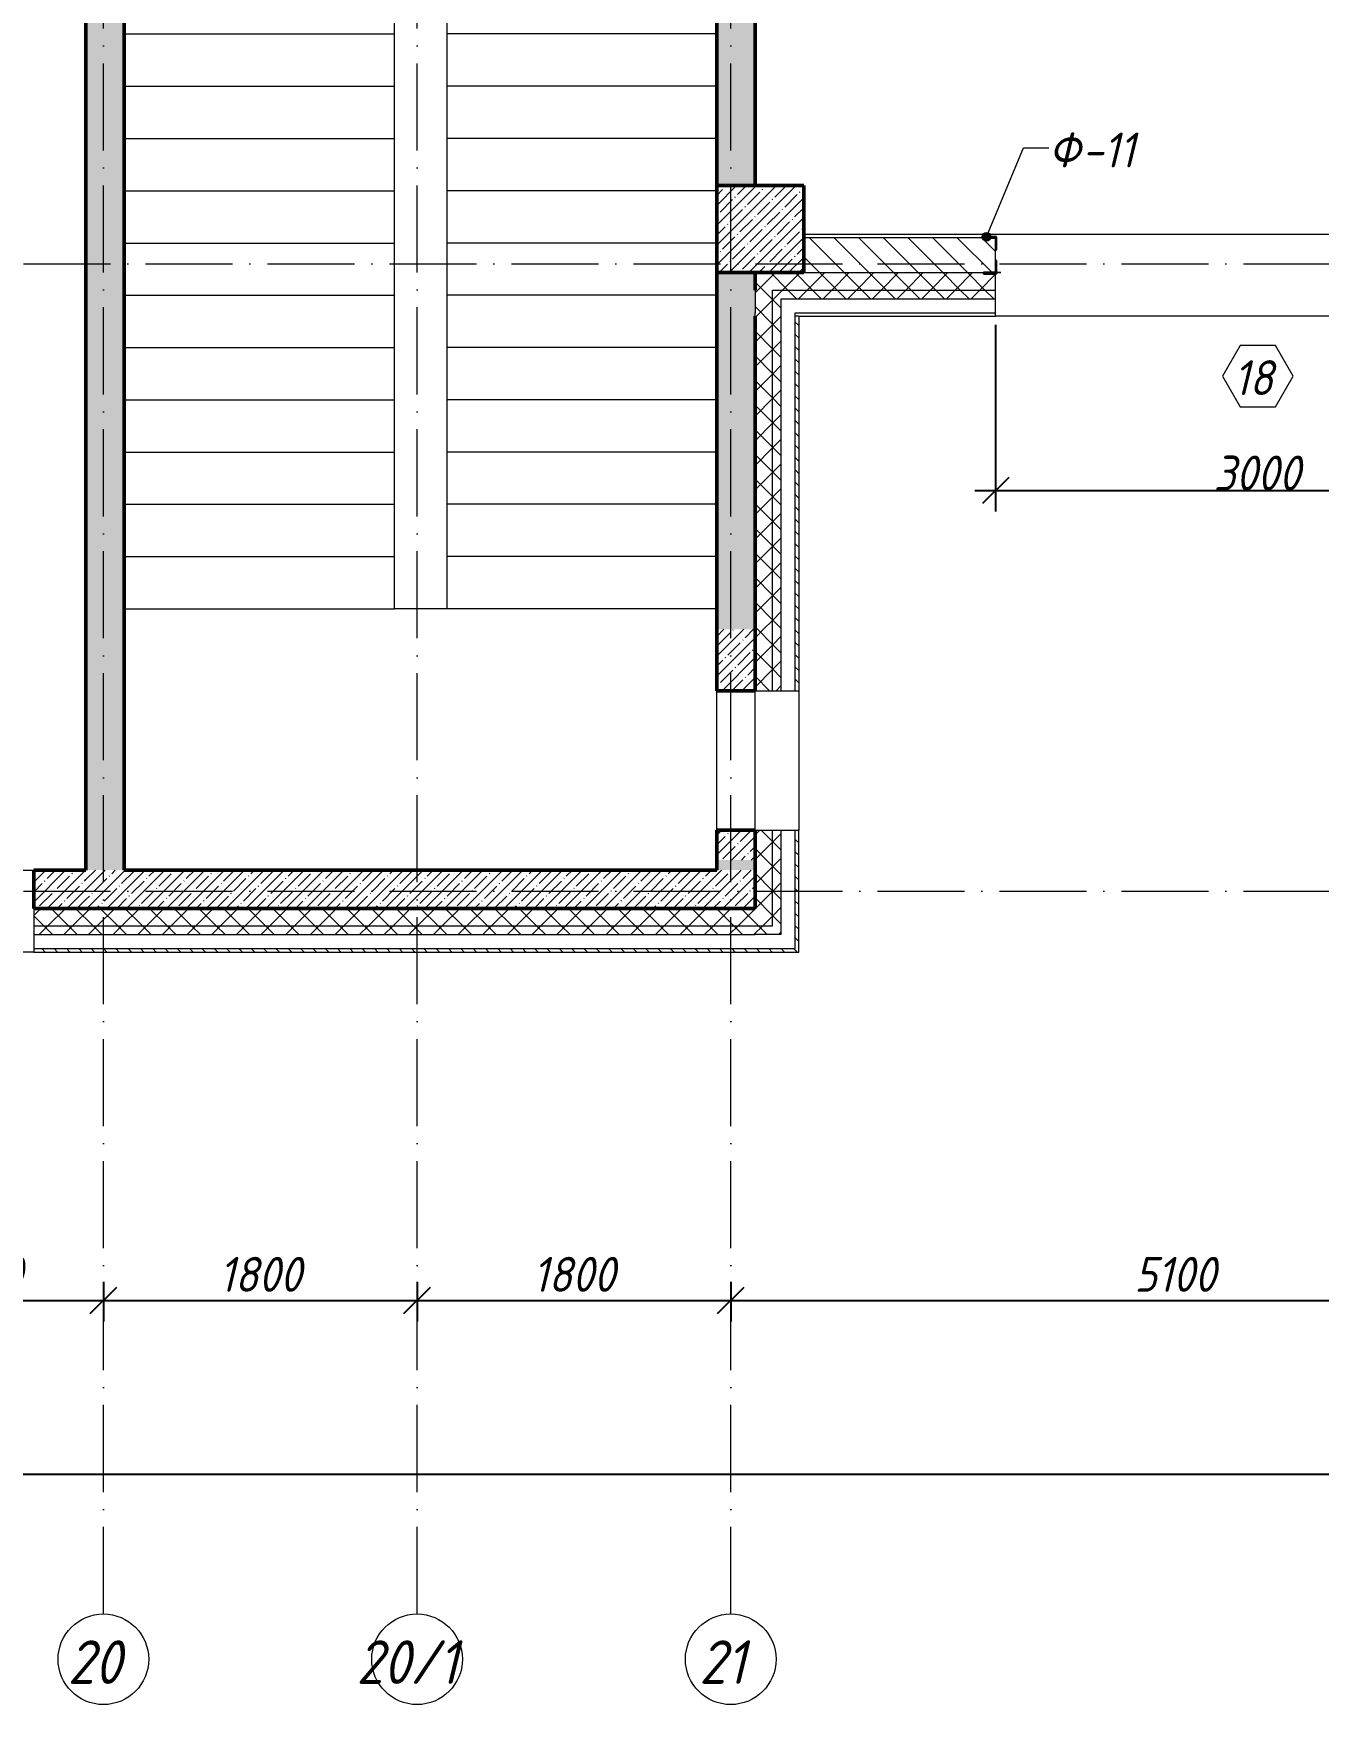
# Model space of a CAD drawing. Header units: millimetres. Extents: x -269418 to 201924, y -5890 to 98643.
# Drawn here: x 71559 to 78933, y -4670 to 4923 of the extents above; entities that cross this region are included whole.
import ezdxf

# ---------------------------------------------------------------- set-up
doc = ezdxf.new("R2010")
doc.units = ezdxf.units.MM
doc.linetypes.add('50_200_ШТРИХ_1Т_ш5_п1_п1_', pattern=[700, 500, -100, 0, -100])
for name, color, linetype, lineweight in [('A-ANNO-DIMS', 7, 'Continuous', 9), ('A-DETL', 7, 'Continuous', 9), ('A-GENM-1', 7, 'Continuous', 25), ('A-GENM-IDEN', 7, 'Continuous', 9), ('A-GLAZ-IDEN', 7, 'Continuous', 9), ('A-WALL', 7, 'Continuous', 5), ('A-WALL-1', 7, 'Continuous', 9), ('A-WALL-3', 7, 'Continuous', 50), ('A-WALL-FNSH-1', 7, 'Continuous', 9), ('A-WALL-PATT-2', 7, 'Continuous', 5), ('I-WALL', 7, 'Continuous', 5), ('S-COLS', 7, 'Continuous', 9), ('S-COLS-1', 7, 'Continuous', 5), ('S-COLS-2', 7, 'Continuous', 50), ('S-STRS-1', 7, 'Continuous', 9), ('Оси', 7, 'Continuous', 9), ('Оси-1', 7, '50_200_ШТРИХ_1Т_ш5_п1_п1_', 9)]:
    doc.layers.add(name, color=color, linetype=linetype, lineweight=lineweight)
doc.layers.add('A-WALL-2', color=7, linetype='Continuous', lineweight=13, true_color=0xce0000)
doc.layers.add('A-WALL-PATT-1', color=7, linetype='Continuous', lineweight=5, true_color=0xce0000)
doc.styles.add('ISOCPEUR_I', font='isocpeui.ttf', dxfattribs={"width": 0.9, "height": 250})
doc.styles.add('ISOCPEUR_I_2', font='isocpeui.ttf', dxfattribs={"width": 0.9, "height": 200})
doc.dimstyles.new('ISO-2_0_0_9К_СРЕДНИЙ_2', dxfattribs={"dimscale": 304.8, "dimtxt": 199.196235, "dimasz": 0.492126, "dimexe": 0.393701, "dimexo": 0, "dimgap": 0, "dimtad": 1, "dimdec": 0, "dimzin": 0, "dimdsep": 46, "dimtxsty": 'ISOCPEUR_I_2', "dimblk1": 'OBLIQUE', "dimblk2": 'OBLIQUE', "dimsah": 1, "dimcen": 0.09, "dimdle": 0.393701, "dimazin": 0, "dimtfac": 1, "dimtdec": 4, "dimtix": 1, "dimtmove": 0, "dimatfit": 3, "dimfxl": 1, "dimtvp": 1, "dimtolj": 1, "dimtzin": 0, "dimarcsym": 2})
doc.dimstyles.new('ISO-2_0_0_9К_СРЕДНИЙ_ФОН', dxfattribs={"dimscale": 304.8, "dimtxt": 199.196235, "dimasz": 0.492126, "dimexe": 0.393701, "dimexo": 0, "dimgap": 0.164042, "dimtad": 1, "dimdec": 0, "dimdsep": 46, "dimtxsty": 'ISOCPEUR_I_2', "dimblk1": 'OBLIQUE', "dimblk2": 'OBLIQUE', "dimsah": 1, "dimcen": 0.09, "dimdle": 0.393701, "dimazin": 0, "dimtfac": 1, "dimtdec": 4, "dimtix": 1, "dimtmove": 0, "dimatfit": 3, "dimfxl": 1, "dimtvp": 1, "dimtfill": 1, "dimtolj": 1, "dimtzin": 0, "dimarcsym": 2})
doc.dimstyles.new('ISO-2_0_0_9К_СРЕДНИЙ_ФОН_2', dxfattribs={"dimscale": 304.8, "dimtxt": 199.196235, "dimasz": 0.492126, "dimexe": 0.393701, "dimexo": 0, "dimgap": 0.164042, "dimtad": 1, "dimdec": 0, "dimdsep": 46, "dimtxsty": 'ISOCPEUR_I_2', "dimblk1": 'OBLIQUE', "dimblk2": 'OBLIQUE', "dimsah": 1, "dimcen": 0.09, "dimdle": 0.393701, "dimazin": 0, "dimtfac": 1, "dimtdec": 4, "dimtix": 1, "dimtmove": 2, "dimatfit": 3, "dimfxl": 1, "dimtvp": 1, "dimtfill": 1, "dimtolj": 1, "dimtzin": 0, "dimarcsym": 2})
pattern_1 = [(45, (0, 0), (-70.71068, 70.71068), []), (135, (0, 0), (-70.71068, -70.71068), [])]
pattern_2 = [(135, (0, 0), (-35.35534, -35.35534), [])]
pattern_3 = [(45, (0, 0), (-57.02463, 57.02463), []), (45, (57.025, 0), (-57.02463, 57.02463), [100.806, -20.161, 3.353, -16.808])]

# ---------------------------------------------------------------- blocks, each defined once
blk = doc.blocks.new('Колонна_Несущая_Прямоугольное сечение - Вн_ЖБ_500х500-V80-АР1_1_Кладочный план 3 этажа')
at = {"layer": 'S-COLS-1'}
h = blk.add_hatch(dxfattribs=at)
h.set_pattern_fill('FP_65', color=256, style=0, pattern_type=2)
h.set_pattern_definition([(45, (-75730, -3800), (-57.02463, 57.02463), []), (45, (-75672.975, -3800), (-57.02463, 57.02463), [100.806, -20.161, 3.353, -16.808])])
h.paths.add_polyline_path([(-250, -250), (250, -250), (250, 250), (-250, 250), (-250, -8)], flags=0)
at = {"layer": 'S-COLS-2'}
for p, q in [((250, 250), (-250, 250)), ((-250, 250), (-250, -250)), ((250, -250), (250, 250)), ((-250, -250), (250, -250))]:
    blk.add_line(p, q, dxfattribs=at)
blk = doc.blocks.new('Фахверк_СКБ_Уголок - Ф-11_200х2500 h-28441216-АР1_1_Кладочный план 3 этажа')
at = {"layer": 'A-GENM-1'}
for p, q in [((200, 156), (125, 156)), ((125, 156), (125, 81)), ((131, 81), (131, 150)), ((131, 150), (200, 150)), ((200, 150), (200, 156)), ((125, 81), (131, 81)), ((131, 19), (125, 19)), ((125, 19), (125, -56)), ((131, -50), (131, 19)), ((125, -56), (200, -56)), ((200, -50), (131, -50)), ((200, -56), (200, -50))]:
    blk.add_line(p, q, dxfattribs=at)
blk = doc.blocks.new('Ось сетки - Круг_Ø6_00__ISO-2_5_0_9K_ кружки поменьше-23056867-АР1_1_Кладочный план 3 этажа')
at = {"layer": 'Оси'}
blk.add_circle((0, 0), 2.6, dxfattribs=at)
blk = doc.blocks.new('_Oblique')
at = {"color": 0, "linetype": 'ByBlock', "lineweight": -2}
blk.add_line((-0.5, -0.5), (0.5, 0.5), dxfattribs=at)
blk = doc.blocks.new('DIMBLOCK25-АР1_1_Кладочный план 3 этажа')
at = {"layer": 'A-ANNO-DIMS', "color": 0, "lineweight": -2, "transparency": 16777216}
for p, q in [((70560, -2244.1), (70560, -2470.2)), ((71960, -2244.1), (71960, -2470.2)), ((70440, -2350.2), (72080, -2350.2))]:
    blk.add_line(p, q, dxfattribs=at)
at = {"layer": 'Defpoints', "color": 0, "transparency": 16777216}
for p in [(70560, -2244.1), (71960, -2244.1), (71960, -2350.2)]:
    blk.add_point(p, dxfattribs=at)
at = {"layer": 'A-ANNO-DIMS', "color": 0, "lineweight": -2, "transparency": 16777216, "xscale": 150, "yscale": 150, "zscale": 150, "rotation": 180}
blk.add_blockref('_Oblique', (70560, -2350.2), dxfattribs=at)
at = {"layer": 'A-ANNO-DIMS', "color": 0, "lineweight": -2, "transparency": 16777216, "xscale": 150, "yscale": 150, "zscale": 150}
blk.add_blockref('_Oblique', (71960, -2350.2), dxfattribs=at)
at = {"layer": 'A-ANNO-DIMS', "color": 0, "transparency": 16777216, "insert": (71260, -2200.2), "char_height": 200, "width": 579.201, "attachment_point": 5, "style": 'ISOCPEUR_I_2', "bg_fill": 3, "box_fill_scale": 1.1, "bg_fill_color": 256, "bg_fill_true_color": 13158600, "bg_fill_transparency": 0}
blk.add_mtext('\\A1;1400', dxfattribs=at)
blk = doc.blocks.new('DIMBLOCK26-АР1_1_Кладочный план 3 этажа')
at = {"layer": 'A-ANNO-DIMS', "color": 0, "lineweight": -2, "transparency": 16777216}
for p, q in [((71960, -2244.1), (71960, -2470.2)), ((73760, -2244.1), (73760, -2470.2)), ((71840, -2350.2), (73880, -2350.2))]:
    blk.add_line(p, q, dxfattribs=at)
at = {"layer": 'Defpoints', "color": 0, "transparency": 16777216}
for p in [(71960, -2244.1), (73760, -2244.1), (73760, -2350.2)]:
    blk.add_point(p, dxfattribs=at)
at = {"layer": 'A-ANNO-DIMS', "color": 0, "lineweight": -2, "transparency": 16777216, "xscale": 150, "yscale": 150, "zscale": 150, "rotation": 180}
blk.add_blockref('_Oblique', (71960, -2350.2), dxfattribs=at)
at = {"layer": 'A-ANNO-DIMS', "color": 0, "lineweight": -2, "transparency": 16777216, "xscale": 150, "yscale": 150, "zscale": 150}
blk.add_blockref('_Oblique', (73760, -2350.2), dxfattribs=at)
at = {"layer": 'A-ANNO-DIMS', "color": 0, "transparency": 16777216, "insert": (72860, -2200.2), "char_height": 200, "width": 560.814, "attachment_point": 5, "style": 'ISOCPEUR_I_2', "bg_fill": 3, "box_fill_scale": 1.1, "bg_fill_color": 256, "bg_fill_true_color": 13158600, "bg_fill_transparency": 0}
blk.add_mtext('\\A1;1800', dxfattribs=at)
blk = doc.blocks.new('DIMBLOCK27-АР1_1_Кладочный план 3 этажа')
at = {"layer": 'A-ANNO-DIMS', "color": 0, "lineweight": -2, "transparency": 16777216}
for p, q in [((73760, -2244.1), (73760, -2470.2)), ((75560, -2244.1), (75560, -2470.2)), ((73640, -2350.2), (75680, -2350.2))]:
    blk.add_line(p, q, dxfattribs=at)
at = {"layer": 'Defpoints', "color": 0, "transparency": 16777216}
for p in [(73760, -2244.1), (75560, -2244.1), (75560, -2350.2)]:
    blk.add_point(p, dxfattribs=at)
at = {"layer": 'A-ANNO-DIMS', "color": 0, "lineweight": -2, "transparency": 16777216, "xscale": 150, "yscale": 150, "zscale": 150, "rotation": 180}
blk.add_blockref('_Oblique', (73760, -2350.2), dxfattribs=at)
at = {"layer": 'A-ANNO-DIMS', "color": 0, "lineweight": -2, "transparency": 16777216, "xscale": 150, "yscale": 150, "zscale": 150}
blk.add_blockref('_Oblique', (75560, -2350.2), dxfattribs=at)
at = {"layer": 'A-ANNO-DIMS', "color": 0, "transparency": 16777216, "insert": (74660, -2200.2), "char_height": 200, "width": 560.814, "attachment_point": 5, "style": 'ISOCPEUR_I_2', "bg_fill": 3, "box_fill_scale": 1.1, "bg_fill_color": 256, "bg_fill_true_color": 13158600, "bg_fill_transparency": 0}
blk.add_mtext('\\A1;1800', dxfattribs=at)
blk = doc.blocks.new('DIMBLOCK28-АР1_1_Кладочный план 3 этажа')
at = {"layer": 'A-ANNO-DIMS', "color": 0, "lineweight": -2, "transparency": 16777216}
for p, q in [((75560, -2244.1), (75560, -2470.2)), ((80660, -2244.1), (80660, -2470.2)), ((75440, -2350.2), (80780, -2350.2))]:
    blk.add_line(p, q, dxfattribs=at)
at = {"layer": 'Defpoints', "color": 0, "transparency": 16777216}
for p in [(75560, -2244.1), (80660, -2244.1), (80660, -2350.2)]:
    blk.add_point(p, dxfattribs=at)
at = {"layer": 'A-ANNO-DIMS', "color": 0, "lineweight": -2, "transparency": 16777216, "xscale": 150, "yscale": 150, "zscale": 150, "rotation": 180}
blk.add_blockref('_Oblique', (75560, -2350.2), dxfattribs=at)
at = {"layer": 'A-ANNO-DIMS', "color": 0, "lineweight": -2, "transparency": 16777216, "xscale": 150, "yscale": 150, "zscale": 150}
blk.add_blockref('_Oblique', (80660, -2350.2), dxfattribs=at)
at = {"layer": 'A-ANNO-DIMS', "color": 0, "transparency": 16777216, "insert": (78110, -2200.2), "char_height": 200, "width": 560.814, "attachment_point": 5, "style": 'ISOCPEUR_I_2', "bg_fill": 3, "box_fill_scale": 1.1, "bg_fill_color": 256, "bg_fill_true_color": 13158600, "bg_fill_transparency": 0}
blk.add_mtext('\\A1;5100', dxfattribs=at)
blk = doc.blocks.new('DIMBLOCK42-АР1_1_Кладочный план 3 этажа')
at = {"layer": 'A-ANNO-DIMS', "color": 0, "lineweight": -2, "transparency": 16777216}
for p, q in [((110, -3243.8), (110, -3469.8)), ((125010, -3243.8), (125010, -3469.8)), ((-10, -3349.8), (60857.6, -3349.8)), ((125130, -3349.8), (61679.4, -3349.8))]:
    blk.add_line(p, q, dxfattribs=at)
at = {"layer": 'Defpoints', "color": 0, "transparency": 16777216}
for p in [(110, -3243.8), (125010, -3243.8), (125010, -3349.8)]:
    blk.add_point(p, dxfattribs=at)
at = {"layer": 'A-ANNO-DIMS', "color": 0, "lineweight": -2, "transparency": 16777216, "xscale": 150, "yscale": 150, "zscale": 150, "rotation": 180}
blk.add_blockref('_Oblique', (110, -3349.8), dxfattribs=at)
at = {"layer": 'A-ANNO-DIMS', "color": 0, "lineweight": -2, "transparency": 16777216, "xscale": 150, "yscale": 150, "zscale": 150}
blk.add_blockref('_Oblique', (125010, -3349.8), dxfattribs=at)
at = {"layer": 'A-ANNO-DIMS', "color": 0, "transparency": 16777216, "insert": (60827.2, -3038.5), "char_height": 200, "width": 882.593, "attachment_point": 1, "line_spacing_factor": 1.149209, "style": 'ISOCPEUR_I_2', "bg_fill": 3, "box_fill_scale": 1.1, "bg_fill_color": 256, "bg_fill_true_color": 13158600, "bg_fill_transparency": 0}
blk.add_mtext('\\A1;124900', dxfattribs=at)
blk = doc.blocks.new('AAR_СКБ_Марка_Окна_Перемычка и проем - Марка проема-25443838-АР1_1_Кладочный план 3 этажа')
at = {"layer": 'A-GLAZ-IDEN'}
for p, q in [((-0.968, -0.984), (-1.986, -2.747)), ((1.067, -0.984), (-0.968, -0.984)), ((2.085, -2.747), (1.067, -0.984)), ((-1.986, -2.747), (-0.968, -4.509)), ((1.067, -4.509), (2.085, -2.747)), ((-0.968, -4.509), (1.067, -4.509))]:
    blk.add_line(p, q, dxfattribs=at)
blk = doc.blocks.new('DIMBLOCK404-АР1_1_Кладочный план 3 этажа')
at = {"layer": 'A-ANNO-DIMS', "color": 0, "lineweight": -2, "transparency": 16777216}
for p, q in [((77080, 3250), (77080, 2179.6)), ((80080, 3250), (80080, 2179.6)), ((76960, 2299.6), (80200, 2299.6))]:
    blk.add_line(p, q, dxfattribs=at)
at = {"layer": 'Defpoints', "color": 0, "transparency": 16777216}
for p in [(77080, 3250), (80080, 3250), (80080, 2299.6)]:
    blk.add_point(p, dxfattribs=at)
at = {"layer": 'A-ANNO-DIMS', "color": 0, "lineweight": -2, "transparency": 16777216, "xscale": 150, "yscale": 150, "zscale": 150, "rotation": 180}
blk.add_blockref('_Oblique', (77080, 2299.6), dxfattribs=at)
at = {"layer": 'A-ANNO-DIMS', "color": 0, "lineweight": -2, "transparency": 16777216, "xscale": 150, "yscale": 150, "zscale": 150}
blk.add_blockref('_Oblique', (80080, 2299.6), dxfattribs=at)
at = {"layer": 'A-ANNO-DIMS', "color": 0, "transparency": 16777216, "insert": (78580, 2399.6), "char_height": 200, "width": 606.782, "attachment_point": 5, "style": 'ISOCPEUR_I_2'}
blk.add_mtext('\\A1;3000', dxfattribs=at)

msp = doc.modelspace()

# ---------------------------------------------------------------- hatches: boundary and pattern name
at = {"layer": 'A-GENM-IDEN'}
h = msp.add_hatch(color=256, dxfattribs=at)
edge = h.paths.add_edge_path(flags=0)
edge.add_arc((77027.7, 3756), 25, 0, 360)
at = {"layer": 'A-WALL-PATT-1'}
h = msp.add_hatch(dxfattribs=at)
h.set_pattern_fill('FP_1', color=256, style=0, pattern_type=2)
h.set_pattern_definition([(135, (0, 0), (-70.71068, -70.71068), [])])
h.paths.add_polyline_path([(80350, 3550), (80350, 3750), (80080, 3750), (80080, 3550), (80169.7, 3550)], flags=0)
h.paths.add_polyline_path([(77080, 3550), (77080, 3750), (75980, 3750), (75980, 3550), (77011, 3550)], flags=0)
at = {"layer": 'A-WALL-PATT-2'}
h = msp.add_hatch(dxfattribs=at)
h.set_pattern_fill('FP_4', color=256, style=0, pattern_type=2)
h.set_pattern_definition(pattern_3)
h.paths.add_polyline_path([(75480, 120), (75700, 120), (75700, 177.4), (75480, 177.4)], flags=0)
h.paths.add_polyline_path([(75480, 1502.4), (75700, 1502.4), (75700, 3550), (75480, 3550), (75480, 2362.1)], flags=0)
h.paths.add_polyline_path([(75700, 4050), (75700, 7900), (75480, 7900), (75480, 4050), (75662.3, 4050)], flags=0)
h = msp.add_hatch(dxfattribs=at)
h.set_pattern_fill('FP_4', color=256, style=0, pattern_type=2)
h.set_pattern_definition(pattern_3)
h.paths.add_polyline_path([(72080, 120), (72080, 7680), (71860, 7680), (71860, 120)], flags=0)
h = msp.add_hatch(dxfattribs=at)
h.set_pattern_fill('FP_2', color=256, style=0, pattern_type=2)
h.set_pattern_definition(pattern_1)
h.paths.add_polyline_path([(84231.3, 3450), (84700, 3450), (84700, 3550), (84169, 3550), (84169, 3544), (84100, 3544), (84100, 3450)], flags=0)
h.paths.add_polyline_path([(80080, 3450), (81400, 3450), (81399.5, 3544), (81331, 3544), (81331, 3550), (80149, 3550), (80149, 3544), (80080, 3544)], flags=0)
h.paths.add_polyline_path([(75980, 3450), (77080, 3450), (77079.5, 3544), (77011, 3544), (77011, 3550), (75700, 3550), (75700, 3450), (75800, 3450)], flags=0)
h.paths.add_polyline_path([(82369, 3450), (83200, 3450), (83199.5, 3544), (83131, 3544), (83131, 3550), (82369, 3550), (82369, 3544), (82300, 3544), (82300, 3450)], flags=0)
h = msp.add_hatch(dxfattribs=at)
h.set_pattern_fill('FP_2', color=256, style=0, pattern_type=2)
h.set_pattern_definition(pattern_1)
h.paths.add_polyline_path([(75800, -200), (75800, 177.4), (75700, 177.4), (75700, -200)], flags=0)
h.paths.add_polyline_path([(75700, 1502.4), (75800, 1502.4), (75800, 3450), (75700, 3450), (75700, 2362.1)], flags=0)
h = msp.add_hatch(dxfattribs=at)
h.set_pattern_fill('FP_2', color=256, style=0, pattern_type=2)
h.set_pattern_definition(pattern_1)
h.paths.add_polyline_path([(83200, 3400), (83200, 3450), (82300, 3450), (82300, 3400), (82877.4, 3400)], flags=0)
h.paths.add_polyline_path([(80169.7, 3400), (81400, 3400), (81400, 3450), (80080, 3450), (80080, 3400)], flags=0)
h.paths.add_polyline_path([(84800, 3400), (84800, 3450), (84100, 3450), (84100, 3400), (84700, 3400)], flags=0)
h.paths.add_polyline_path([(77080, 3400), (77080, 3450), (75800, 3450), (75800, 3400), (76108.2, 3400)], flags=0)
h = msp.add_hatch(dxfattribs=at)
h.set_pattern_fill('FP_2', color=256, style=0, pattern_type=2)
h.set_pattern_definition(pattern_1)
h.paths.add_polyline_path([(75800, -250), (75850, -250), (75850, 177.4), (75800, 177.4), (75800, -200)], flags=0)
h.paths.add_polyline_path([(75850, 1502.4), (75850, 3400), (75800, 3400), (75800, 1502.4)], flags=0)
h = msp.add_hatch(dxfattribs=at)
h.set_pattern_fill('FP_3', color=256, style=0, pattern_type=2)
h.set_pattern_definition(pattern_2)
h.paths.add_polyline_path([(75930, -350), (75950, -350), (75950, 177.4), (75930, 177.4), (75930, -330)], flags=0)
h.paths.add_polyline_path([(75930, 1502.4), (75950, 1502.4), (75950, 3300), (75930, 3300), (75930, 2362.1)], flags=0)
h = msp.add_hatch(dxfattribs=at)
h.set_pattern_fill('FP_4', color=256, style=0, pattern_type=2)
h.set_pattern_definition(pattern_3)
h.paths.add_polyline_path([(75700, 177.4), (75700, 350), (75480, 350), (75480, 177.4)], flags=0)
h.paths.add_polyline_path([(75700, 1150), (75700, 1502.4), (75480, 1502.4), (75480, 1150)], flags=0)
h = msp.add_hatch(dxfattribs=at)
h.set_pattern_fill('FP_2', color=256, style=0, pattern_type=2)
h.set_pattern_definition(pattern_1)
h.paths.add_polyline_path([(75800, 177.4), (75800, 350), (75700, 350), (75700, 177.4)], flags=0)
h.paths.add_polyline_path([(75700, 1150), (75800, 1150), (75800, 1502.4), (75700, 1502.4)], flags=0)
h = msp.add_hatch(dxfattribs=at)
h.set_pattern_fill('FP_2', color=256, style=0, pattern_type=2)
h.set_pattern_definition(pattern_1)
h.paths.add_polyline_path([(75800, 177.4), (75850, 177.4), (75850, 350), (75800, 350), (75800, 217.1)], flags=0)
h.paths.add_polyline_path([(75834.3, 1150), (75850, 1150), (75850, 1502.4), (75800, 1502.4), (75800, 1150), (75819.6, 1150)], flags=0)
h = msp.add_hatch(dxfattribs=at)
h.set_pattern_fill('FP_3', color=256, style=0, pattern_type=2)
h.set_pattern_definition(pattern_2)
h.paths.add_polyline_path([(75930, 177.4), (75950, 177.4), (75950, 350), (75930, 350), (75930, 217.1)], flags=0)
h.paths.add_polyline_path([(75930, 1150), (75950, 1150), (75950, 1502.4), (75930, 1502.4)], flags=0)
h = msp.add_hatch(dxfattribs=at)
h.set_pattern_fill('FP_4', color=256, style=0, pattern_type=2)
h.set_pattern_definition(pattern_3)
h.paths.add_polyline_path([(71560, -100), (71860, -100), (71860, 120), (71560, 120)], flags=0)
h.paths.add_polyline_path([(65910, -100), (66160, -100), (66160, 120), (65910, 120)], flags=0)
h.paths.add_polyline_path([(67060, -100), (70660, -100), (70660, 120), (67060, 120)], flags=0)
h = msp.add_hatch(dxfattribs=at)
h.set_pattern_fill('FP_4', color=256, style=0, pattern_type=2)
h.set_pattern_definition(pattern_3)
h.paths.add_polyline_path([(75700, -100), (75700, 120), (71860, 120), (71860, -100), (75431.3, -100)], flags=0)
h = msp.add_hatch(dxfattribs=at)
h.set_pattern_fill('FP_2', color=256, style=0, pattern_type=2)
h.set_pattern_definition(pattern_1)
h.paths.add_polyline_path([(66160, -200), (66160, -100), (65229, -100), (65229, -106), (65160, -106), (65160, -200), (65910, -200)], flags=0)
h.paths.add_polyline_path([(75700, -200), (75700, -100), (71560, -100), (71560, -200), (75431.3, -200)], flags=0)
h.paths.add_polyline_path([(67060, -200), (70660, -200), (70660, -100), (67060, -100)], flags=0)
h.paths.add_polyline_path([(61541, -200), (61610, -200), (61609.5, -106), (61541, -106), (61541, -100), (60910, -100), (60910, -200), (61410, -200)], flags=0)
h = msp.add_hatch(dxfattribs=at)
h.set_pattern_fill('FP_2', color=256, style=0, pattern_type=2)
h.set_pattern_definition(pattern_1)
h.paths.add_polyline_path([(66160, -250), (66160, -200), (65160, -200), (65160, -250), (65277.4, -250)], flags=0)
h.paths.add_polyline_path([(75800, -250), (75800, -200), (71560, -200), (71560, -250), (75700, -250)], flags=0)
h.paths.add_polyline_path([(61215.8, -250), (61610, -250), (61610, -200), (60910, -200), (60910, -250)], flags=0)
h.paths.add_polyline_path([(69338.9, -250), (70660, -250), (70660, -200), (67060, -200), (67060, -250)], flags=0)
h = msp.add_hatch(dxfattribs=at)
h.set_pattern_fill('FP_3', color=256, style=0, pattern_type=2)
h.set_pattern_definition(pattern_2)
h.paths.add_polyline_path([(75800, -350), (75930, -350), (75930, -330), (71560, -330), (71560, -350), (75700, -350)], flags=0)
h.paths.add_polyline_path([(70660, -350), (70660, -330), (67060, -330), (67060, -350), (69338.9, -350)], flags=0)
h.paths.add_polyline_path([(66160, -350), (66160, -330), (65160, -330), (65160, -350), (65277.4, -350)], flags=0)
h.paths.add_polyline_path([(61610, -350), (61610, -330), (60910, -330), (60910, -350), (61215.8, -350)], flags=0)

# ---------------------------------------------------------------- linework, layer by layer
at = {"layer": 'A-DETL'}
for p, q in [((75850, 3400), (77080, 3400)), ((75850, 1502.4), (75850, 3300)), ((75850, -250), (75850, 177.4)), ((71560, -250), (75700, -250))]:
    msp.add_line(p, q, dxfattribs=at)
at = {"layer": 'A-GENM-IDEN'}
for p, q in [((77027.7, 3756), (77240.5, 4266.6)), ((77240.5, 4266.6), (77385.4, 4266.6))]:
    msp.add_line(p, q, dxfattribs=at)
msp.add_circle((77027.7, 3756), 25, dxfattribs=at)
at = {"layer": 'A-WALL'}
for p, q in [((75800, 1150), (75800, 3450)), ((75800, 3450), (77080, 3450)), ((75850, 3300), (75850, 3400)), ((75930, 1150), (75930, 3320)), ((75930, 3320), (77080, 3320)), ((75950, 3300), (75930, 3300)), ((75850, 1150), (75850, 1502.4)), ((75800, -200), (75800, 350)), ((75850, 177.4), (75850, 350)), ((75930, -330), (75930, 350)), ((71560, -200), (75800, -200)), ((75850, -250), (75700, -250)), ((71560, -330), (75930, -330))]:
    msp.add_line(p, q, dxfattribs=at)
at = {"layer": 'A-WALL-1'}
for p, q in [((77086, 3550), (77110, 3550)), ((77080, 3320), (77080, 3544)), ((75700, 3450), (75700, 3320)), ((75700, 350), (75700, 3320)), ((80080, 3300), (77080, 3300)), ((75700, 1150), (75930, 1150)), ((75950, 1150), (75950, 350)), ((75700, 350), (75930, 350)), ((71560, -100), (71560, -330)), ((71560, -350), (70660, -350))]:
    msp.add_line(p, q, dxfattribs=at)
at = {"layer": 'A-WALL-2'}
for p, q in [((77011, 3750), (75980, 3750)), ((77080, 3619), (77080, 3681)), ((75980, 3550), (77011, 3550))]:
    msp.add_line(p, q, dxfattribs=at)
at = {"layer": 'A-WALL-3'}
for p, q in [((75700, 7900), (75700, 4050)), ((71860, 7680), (71860, 120)), ((72080, 120), (72080, 7680)), ((75480, 7680), (75480, 4050)), ((75480, 3550), (75480, 1150)), ((75700, 3550), (75700, 3450)), ((75700, 1150), (75700, 3300)), ((75700, 1150), (75480, 1150)), ((75480, 350), (75480, 120)), ((75700, 350), (75480, 350)), ((75700, -100), (75700, 350)), ((71860, 120), (71560, 120)), ((71560, 120), (71560, -100)), ((75480, 120), (72080, 120)), ((71560, -100), (75700, -100))]:
    msp.add_line(p, q, dxfattribs=at)
at = {"layer": 'A-WALL-FNSH-1'}
for p, q in [((75950, 3300), (75950, 1150)), ((75950, 3300), (77080, 3300)), ((77080, 3300), (77080, 3320)), ((75930, 1150), (75950, 1150)), ((75930, 350), (75950, 350)), ((75950, -350), (75950, 350)), ((71560, -330), (71560, -350)), ((71560, -350), (75950, -350))]:
    msp.add_line(p, q, dxfattribs=at)
at = {"layer": 'I-WALL'}
for p, q in [((75980, 3770), (80350, 3770)), ((77110, 3550), (77086, 3550)), ((75480, 350), (75480, 1150)), ((70660, 120), (71560, 120))]:
    msp.add_line(p, q, dxfattribs=at)
at = {"layer": 'S-STRS-1'}
for p, q in [((73630, 4920), (73630, 5220)), ((73930, 5220), (73930, 4920)), ((72080, 4920), (73630, 4920)), ((72080, 4920), (73630, 4920)), ((73630, 4620), (73630, 4920)), ((73930, 4920), (73930, 4620)), ((75480, 4920), (73930, 4920)), ((75480, 4920), (73930, 4920)), ((72080, 4620), (73630, 4620)), ((72080, 4620), (73630, 4620)), ((73630, 4320), (73630, 4620)), ((73930, 4620), (73930, 4320)), ((75480, 4620), (73930, 4620)), ((75480, 4620), (73930, 4620)), ((72080, 4320), (73630, 4320)), ((72080, 4320), (73630, 4320)), ((73630, 4020), (73630, 4320)), ((73930, 4320), (73930, 4020)), ((75480, 4320), (73930, 4320)), ((75480, 4320), (73930, 4320)), ((72080, 4020), (73630, 4020)), ((72080, 4020), (73630, 4020)), ((73630, 3720), (73630, 4020)), ((73930, 4020), (73930, 3720)), ((75480, 4020), (73930, 4020)), ((75480, 4020), (73930, 4020)), ((72080, 3720), (73630, 3720)), ((72080, 3720), (73630, 3720)), ((73630, 3420), (73630, 3720)), ((73930, 3720), (73930, 3420)), ((75480, 3720), (73930, 3720)), ((75480, 3720), (73930, 3720)), ((72080, 3420), (73630, 3420)), ((72080, 3420), (73630, 3420)), ((73630, 3120), (73630, 3420)), ((73930, 3420), (73930, 3120)), ((75480, 3420), (73930, 3420)), ((75480, 3420), (73930, 3420)), ((72080, 3120), (73630, 3120)), ((72080, 3120), (73630, 3120)), ((73630, 2820), (73630, 3120)), ((73930, 3120), (73930, 2820)), ((75480, 3120), (73930, 3120)), ((75480, 3120), (73930, 3120)), ((72080, 2820), (73630, 2820)), ((72080, 2820), (73630, 2820)), ((73630, 2520), (73630, 2820)), ((73930, 2820), (73930, 2520)), ((75480, 2820), (73930, 2820)), ((75480, 2820), (73930, 2820)), ((72080, 2520), (73630, 2520)), ((72080, 2520), (73630, 2520)), ((73630, 2220), (73630, 2520)), ((73930, 2520), (73930, 2220)), ((75480, 2520), (73930, 2520)), ((75480, 2520), (73930, 2520)), ((72080, 2220), (73630, 2220)), ((72080, 2220), (73630, 2220)), ((73630, 1920), (73630, 2220)), ((73930, 2220), (73930, 1920)), ((75480, 2220), (73930, 2220)), ((75480, 2220), (73930, 2220)), ((72080, 1920), (73630, 1920)), ((72080, 1920), (73630, 1920)), ((73630, 1620), (73630, 1920)), ((73930, 1920), (73930, 1620)), ((75480, 1920), (73930, 1920)), ((75480, 1920), (73930, 1920)), ((72080, 1620), (73630, 1620)), ((72080, 1620), (73630, 1620)), ((73930, 1620), (73630, 1620)), ((75480, 1620), (73930, 1620)), ((75480, 1620), (73930, 1620))]:
    msp.add_line(p, q, dxfattribs=at)
at = {"layer": 'Оси-1'}
for p, q in [((71960, -4150), (71960, 28636.9)), ((73760, -4150), (73760, 28636.9)), ((75560, -4150), (75560, 28636.9)), ((-6210, 3600), (125951.6, 3600)), ((-6210, 0), (125951.6, 0))]:
    msp.add_line(p, q, dxfattribs=at)

# ---------------------------------------------------------------- block references
at = {"layer": 'A-GENM-1', "rotation": 180}
msp.add_blockref('Фахверк_СКБ_Уголок - Ф-11_200х2500 h-28441216-АР1_1_Кладочный план 3 этажа', (77211, 3700), dxfattribs=at)
at = {"layer": 'A-GLAZ-IDEN', "xscale": 99.99999999999993, "yscale": 99.99999999999993, "zscale": 99.99999999999993}
msp.add_blockref('AAR_СКБ_Марка_Окна_Перемычка и проем - Марка проема-25443838-АР1_1_Кладочный план 3 этажа', (78580, 3229.7), dxfattribs=at)
at = {"layer": 'S-COLS'}
msp.add_blockref('Колонна_Несущая_Прямоугольное сечение - Вн_ЖБ_500х500-V80-АР1_1_Кладочный план 3 этажа', (75730, 3800), dxfattribs=at)
at = {"layer": 'Оси', "xscale": 99.99999999999993, "yscale": 99.99999999999993, "zscale": 99.99999999999993}
for p in [(71960, -4410), (73760, -4410), (75560, -4410)]:
    msp.add_blockref('Ось сетки - Круг_Ø6_00__ISO-2_5_0_9K_ кружки поменьше-23056867-АР1_1_Кладочный план 3 этажа', p, dxfattribs=at)

# ---------------------------------------------------------------- texts
at = {"layer": 'A-GENM-IDEN', "char_height": 200, "attachment_point": 1, "style": 'ISOCPEUR_I_2'}
for s, insert, width in [('\\fISOCPEUR|b0|i1|c204|p34|;\\W.9;Ф', (77385.4, 4354.2), 230.886), ('-11', (77575.9, 4354.2), 389.62)]:
    msp.add_mtext(s, dxfattribs=dict(at, insert=insert, width=width))
at = {"layer": 'A-GLAZ-IDEN', "insert": (78446.1, 3047.1), "char_height": 200, "width": 274.177, "attachment_point": 1, "style": 'ISOCPEUR_I_2'}
msp.add_mtext('18', dxfattribs=at)
at = {"layer": 'Оси', "char_height": 250, "attachment_point": 1, "style": 'ISOCPEUR_I'}
for s, insert, width in [('20', (71755.1, -4301.2), 404.05), ('20/1', (73412, -4301.2), 750.379), ('21', (75378.9, -4301.2), 346.329)]:
    msp.add_mtext(s, dxfattribs=dict(at, insert=insert, width=width))

# ---------------------------------------------------------------- dimensions: what is measured, and where the dimension line sits
at = {"layer": 'A-ANNO-DIMS'}
dim = msp.add_linear_dim(base=(80080, 2299.6), p1=(77080, 3250), p2=(80080, 3250), dimstyle='ISO-2_0_0_9К_СРЕДНИЙ_2', override={"dimpost": '<>', "dimfxl": 3000}, dxfattribs=at)
dim.commit()
dim.dimension.update_dxf_attribs({"geometry": 'DIMBLOCK404-АР1_1_Кладочный план 3 этажа', "text_midpoint": (78580, 2399.6)})

# ---------------------------------------------------------------- next in the draw order: dimensions: what is measured, and where the dimension line sits
dim = msp.add_linear_dim(base=(71960, -2350.2), p1=(70560, -2244.1), p2=(71960, -2244.1), dimstyle='ISO-2_0_0_9К_СРЕДНИЙ_ФОН', override={"dimpost": '<>', "dimfxl": 1400}, dxfattribs=at)
dim.commit()
dim.dimension.update_dxf_attribs({"geometry": 'DIMBLOCK25-АР1_1_Кладочный план 3 этажа', "text_midpoint": (71260, -2200.2)})
dim = msp.add_linear_dim(base=(125010, -3349.8), p1=(110, -3243.8), p2=(125010, -3243.8), dimstyle='ISO-2_0_0_9К_СРЕДНИЙ_ФОН_2', override={"dimpost": '<>', "dimfxl": 124899.999966}, dxfattribs=at)
dim.commit()
dim.dimension.update_dxf_attribs({"geometry": 'DIMBLOCK42-АР1_1_Кладочный план 3 этажа', "text_midpoint": (61268.5, -3171.9), "dimtype": 160})

# ---------------------------------------------------------------- next in the draw order: dimensions: what is measured, and where the dimension line sits
dim = msp.add_linear_dim(base=(73760, -2350.2), p1=(71960, -2244.1), p2=(73760, -2244.1), dimstyle='ISO-2_0_0_9К_СРЕДНИЙ_ФОН', override={"dimpost": '<>', "dimfxl": 1800}, dxfattribs=at)
dim.commit()
dim.dimension.update_dxf_attribs({"geometry": 'DIMBLOCK26-АР1_1_Кладочный план 3 этажа', "text_midpoint": (72860, -2200.2)})

# ---------------------------------------------------------------- next in the draw order: dimensions: what is measured, and where the dimension line sits
dim = msp.add_linear_dim(base=(75560, -2350.2), p1=(73760, -2244.1), p2=(75560, -2244.1), dimstyle='ISO-2_0_0_9К_СРЕДНИЙ_ФОН', override={"dimpost": '<>', "dimfxl": 1800}, dxfattribs=at)
dim.commit()
dim.dimension.update_dxf_attribs({"geometry": 'DIMBLOCK27-АР1_1_Кладочный план 3 этажа', "text_midpoint": (74660, -2200.2)})

# ---------------------------------------------------------------- next in the draw order: dimensions: what is measured, and where the dimension line sits
dim = msp.add_linear_dim(base=(80660, -2350.2), p1=(75560, -2244.1), p2=(80660, -2244.1), dimstyle='ISO-2_0_0_9К_СРЕДНИЙ_ФОН', override={"dimpost": '<>', "dimfxl": 5100}, dxfattribs=at)
dim.commit()
dim.dimension.update_dxf_attribs({"geometry": 'DIMBLOCK28-АР1_1_Кладочный план 3 этажа', "text_midpoint": (78110, -2200.2)})

doc.saveas('drawing.dxf')
